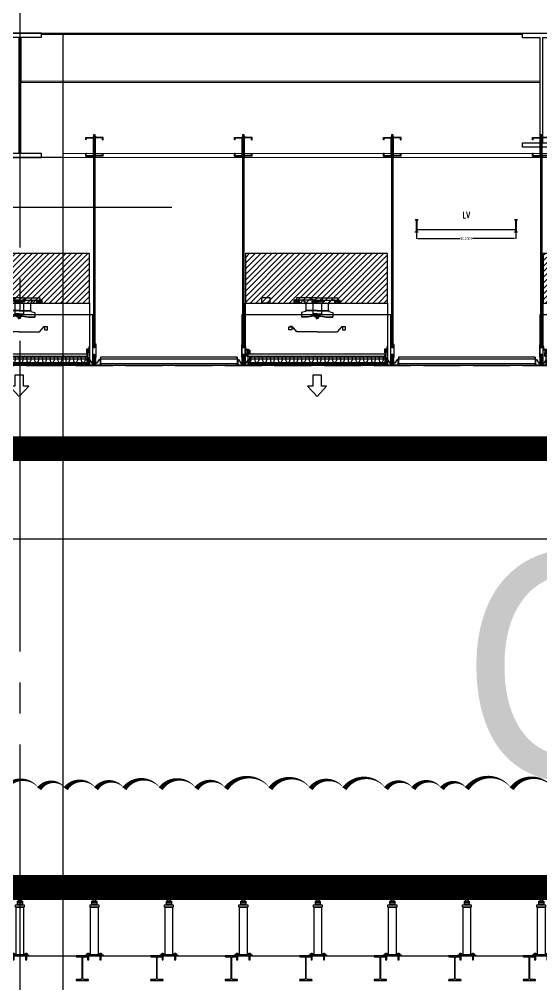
# Model space of a CAD drawing. Extents: x -18489 to 195597, y -1599 to 112111.
# Drawn here: x 5160 to 5580, y 26588 to 27365 of the extents above; entities that cross this region are included whole.
import ezdxf
from ezdxf.enums import TextEntityAlignment as Align
from ezdxf.xclip import XClip

# ---------------------------------------------------------------- set-up
doc = ezdxf.new("R2010")
doc.units = 0
doc.header["$LTSCALE"] = 100
doc.header["$XCLIPFRAME"] = 2
for name, pattern in [('188K-SM-07-F10-MECH-CR PIPE-Y2257103$0$AP7P1-SM-08-FNN-300-ARCH-A(6.5)-Y2242201$0$AP6B-SM-08-FNN-300-1.5-ARCH(管橋)-Y2221203$0$14P7-Xfa-Sec-D$0$HIDDEN2', [0.1875, 0.125, -0.0625]), ('188K-SM-07-F10-MECH-CR PIPE-Y2257103$0$X-S-FAB_SL ALL$0$COL-CEN-LIN', [3.25, 2.5, -0.25, 0.25, -0.25]), ('188K-SM-07-F10-MECH-CR PIPE-Y2257103$0$X-S-FAB_SL ALL$0$HIDDEN', [0.4, 0.3, -0.1]), ('188K-SM-07-F10-MECH-CR PIPE-Y2257103$0$X-S-FAB_SL ALL$0$Wipeout_Contour', [1, 0, -1])]:
    doc.linetypes.add(name, pattern=pattern)
for name, color, linetype in [('188K-SM-07-F10-MECH-CR PIPE-Y2257103$0$0-BG', 6, 'Continuous'), ('188K-SM-07-F10-MECH-CR PIPE-Y2257103$0$0-CF-BABY 位', 2, 'Continuous'), ('188K-SM-07-F10-MECH-CR PIPE-Y2257103$0$0-dim', 7, 'Continuous'), ('188K-SM-07-F10-MECH-CR PIPE-Y2257103$0$0-FFU', 150, 'Continuous'), ('188K-SM-07-F10-MECH-CR PIPE-Y2257103$0$0-FIRE', 1, 'Continuous'), ('188K-SM-07-F10-MECH-CR PIPE-Y2257103$0$0-LV', 6, 'Continuous'), ('188K-SM-07-F10-MECH-CR PIPE-Y2257103$0$AP2C-SM-08-FNN-340-A(N)-SMP$0$18P2-SM-08-FNN-320-A(9)-20190318-JEN$0$SM-08-FNN-300-A(9)-JEN$0$15P6-SM-08-FNN-320-A(10)-UIS-TCM$0$15P6-SM-08-FNN-320-A(10)-UIS-TCM$0$15P6-SM-08-FNN-320-A(10)-UIS-TCM$0$15P6-SM-08-FNN-320-A(10)-UIS-TCM$0$15P6-SM-08-FNN-320-A(10)-UIS-TCM$0$0-IE-SECTION', 1, 'Continuous'), ('188K-SM-07-F10-MECH-CR PIPE-Y2257103$0$AP7P1-SM-08-FNN-300-ARCH-A(6.5)-Y2242201$0$AP6B-SM-07-F45-ARCH-CBracing-Y2221203$0$AP6B-SM-08-FNN-320-8-ARCH-Y2221203$0$K-0-Ceil-Hand', 2, 'Continuous'), ('188K-SM-07-F10-MECH-CR PIPE-Y2257103$0$AP7P1-SM-08-FNN-300-ARCH-A(6.5)-Y2242201$0$AP6B-SM-07-F45-ARCH-CBracing-Y2221203$0$AP6B-SM-08-FNN-320-8-ARCH-Y2221203$0$K-A-SEC-150x65x20', 3, 'Continuous'), ('188K-SM-07-F10-MECH-CR PIPE-Y2257103$0$AP7P1-SM-08-FNN-300-ARCH-A(6.5)-Y2242201$0$K-0-Ceiling Grid', 1, 'Continuous'), ('188K-SM-07-F10-MECH-CR PIPE-Y2257103$0$DIM', 3, 'Continuous'), ('188K-SM-07-F10-MECH-CR PIPE-Y2257103$0$Raised Floor', 1, 'Continuous'), ('188K-SM-07-F10-MECH-CR PIPE-Y2257103$0$UPW_PVDF', 7, 'Continuous'), ('188K-SM-07-F10-MECH-CR PIPE-Y2257103$0$X-S-FAB_SL ALL$0$ASP_1', 1, 'Continuous'), ('188K-SM-07-F10-MECH-CR PIPE-Y2257103$0$X-S-FAB_SL ALL$0$ASP_3', 3, 'Continuous'), ('188K-SM-07-F10-MECH-CR PIPE-Y2257103$0$X-S-FAB_SL ALL$0$ASP_8', 8, 'Continuous'), ('188K-SM-07-F10-MECH-CR PIPE-Y2257103$0$X-S-FAB_SL ALL$0$BEAM-S', 2, 'Continuous'), ('188K-SM-07-F10-MECH-CR PIPE-Y2257103$0$X-S-FAB_SL ALL$0$CCL', 15, '188K-SM-07-F10-MECH-CR PIPE-Y2257103$0$X-S-FAB_SL ALL$0$COL-CEN-LIN'), ('188K-SM-07-F10-MECH-CR PIPE-Y2257103$0$X-S-FAB_SL ALL$0$Hattch', 7, 'Continuous'), ('188K-SM-07-F10-MECH-CR PIPE-Y2257103$0$X-S-FAB_SL ALL$0$HID(UP)', 5, '188K-SM-07-F10-MECH-CR PIPE-Y2257103$0$X-S-FAB_SL ALL$0$HIDDEN'), ('188K-SM-07-F10-MECH-CR PIPE-Y2257103$0$X-S-FAB_SL ALL$0$S-BEAM', 7, 'Continuous'), ('188K-SM-07-F10-MECH-CR PIPE-Y2257103$0$X-S-FAB_SL ALL$0$WALL-RC', 1, 'Continuous')]:
    doc.layers.add(name, color=color, linetype=linetype)
doc.styles.add('188K-SM-07-F10-MECH-CR PIPE-Y2257103$0$AA-TXT', font='romans.shx', dxfattribs={"bigfont": 'chineset.shx'})
doc.styles.add('188K-SM-07-F10-MECH-CR PIPE-Y2257103$0$AP2C-SM-08-FNN-340-A(N)-SMP$0$18P2-SM-08-FNN-320-A(9)-20190318-JEN$0$SM-08-FNN-300-A(9)-JEN$0$15P6-SM-08-FNN-320-A(10)-UIS-TCM$0$15P6-SM-08-FNN-320-A(10)-UIS-TCM$0$15P6-SM-08-FNN-320-A(10)-UIS-TCM$0$15P6-SM-08-FNN-320-A(10)-UIS-TCM$0$15P6-SM-08-FNN-320-A(10)-UIS-TCM$0$15P6-SM-08-FNN-320-A(10)-UIS-TCM$0$15P6-SM-08-FNN-320-A(10)-UIS-TCM$0$SM-08-FNN-160-0_TOOL(S)$0$ROMANS', font='romans__.ttf')
doc.styles.add('188K-SM-07-F10-MECH-CR PIPE-Y2257103$0$Standard', font='', dxfattribs={"width": 0.8})
doc.styles.get('188K-SM-07-F10-MECH-CR PIPE-Y2257103$0$Standard').set_extended_font_data('Microsoft JhengHei')
doc.dimstyles.new('188K-SM-07-F10-MECH-CR PIPE-Y2257103$0$Standard', dxfattribs={"dimtxt": 0.18, "dimasz": 0.18, "dimexe": 0.18, "dimexo": 0.0625, "dimgap": 0.09, "dimtad": 0, "dimtih": 1, "dimtoh": 1, "dimdec": 4, "dimzin": 0, "dimdsep": 46, "dimtxsty": '188K-SM-07-F10-MECH-CR PIPE-Y2257103$0$Standard', "dimcen": 0.09, "dimadec": 0, "dimazin": 0, "dimtfac": 1, "dimtdec": 4, "dimtofl": 0, "dimtmove": 0, "dimatfit": 3, "dimfxl": 1, "dimtolj": 1, "dimtzin": 0, "dimarcsym": 0})

# ---------------------------------------------------------------- blocks, each defined once
blk = doc.blocks.new('188K-SM-07-F10-MECH-CR PIPE-Y2257103$0$TOOL123')
at = {"layer": '188K-SM-07-F10-MECH-CR PIPE-Y2257103$0$0-CF-BABY 位', "const_width": 20}
blk.add_lwpolyline([(4997.96, -83776.14), (6427.77, -83776.14), (6427.77, -84129.23), (4997.96, -84129.23)], close=True, dxfattribs=at)
at = {"layer": '188K-SM-07-F10-MECH-CR PIPE-Y2257103$0$0-CF-BABY 位', "style": '188K-SM-07-F10-MECH-CR PIPE-Y2257103$0$Standard'}
blk.add_text('CMP', height=182.805, dxfattribs=at).set_placement((5513.2, -84041.87))
blk = doc.blocks.new('188K-SM-07-F10-MECH-CR PIPE-Y2257103$0$X-S-FAB_SL ALL$0$剖面元素_1658_3', base_point=(23061.26, -8263.06))
at = {"color": 254, "linetype": '188K-SM-07-F10-MECH-CR PIPE-Y2257103$0$X-S-FAB_SL ALL$0$Wipeout_Contour', "lineweight": 0, "ltscale": 354727.375687}
blk.add_wipeout([(28256.26, -7337.36), (29026.26, -7337.36), (29026.26, -7280.16), (28642.21, -7280.16), (28642.21, -7328.66), (28656.41, -7328.66), (28656.41, -7332.36), (28626.11, -7332.36), (28626.11, -7328.66), (28640.31, -7328.66), (28640.31, -7280.16), (28256.26, -7280.16)], dxfattribs=at).dxf.layer = '188K-SM-07-F10-MECH-CR PIPE-Y2257103$0$X-S-FAB_SL ALL$0$Hattch'
at = {"color": 254, "linetype": '188K-SM-07-F10-MECH-CR PIPE-Y2257103$0$X-S-FAB_SL ALL$0$Wipeout_Contour', "lineweight": 0, "ltscale": 118266.925565}
blk.add_wipeout([(28256.26, -7340.56), (29026.26, -7340.56), (29026.26, -7337.36), (28256.26, -7337.36)], dxfattribs=at).dxf.layer = '188K-SM-07-F10-MECH-CR PIPE-Y2257103$0$X-S-FAB_SL ALL$0$Hattch'
at = {"layer": '188K-SM-07-F10-MECH-CR PIPE-Y2257103$0$X-S-FAB_SL ALL$0$S-BEAM', "color": 8, "lineweight": 0}
for p, q in [((29026.26, -7337.36), (28256.26, -7337.36)), ((29026.26, -7340.56), (28256.26, -7340.56))]:
    blk.add_line(p, q, dxfattribs=at)
blk = doc.blocks.new('188K-SM-07-F10-MECH-CR PIPE-Y2257103$0$X-S-FAB_SL ALL$0$A$C2e9ab586')
at = {"layer": '188K-SM-07-F10-MECH-CR PIPE-Y2257103$0$X-S-FAB_SL ALL$0$S-BEAM', "lineweight": 0}
blk.add_blockref('188K-SM-07-F10-MECH-CR PIPE-Y2257103$0$X-S-FAB_SL ALL$0$剖面元素_1658_3', (-28106.39, 285), dxfattribs=at)
at = {"color": 254, "linetype": '188K-SM-07-F10-MECH-CR PIPE-Y2257103$0$X-S-FAB_SL ALL$0$Wipeout_Contour', "lineweight": 0, "ltscale": 117360.274797}
blk.add_wipeout([(-22928.89, 1307.5), (-22928.89, 1306.4), (-22541.54, 1306.4), (-22541.54, 1307.5)], dxfattribs=at).dxf.layer = '188K-SM-07-F10-MECH-CR PIPE-Y2257103$0$X-S-FAB_SL ALL$0$Hattch'
at = {"color": 254, "linetype": '188K-SM-07-F10-MECH-CR PIPE-Y2257103$0$X-S-FAB_SL ALL$0$Wipeout_Contour', "lineweight": 0, "ltscale": 234737.487841}
blk.add_wipeout([(-22945.44, 1269), (-22527.34, 1269), (-22527.34, 1303.8), (-22541.54, 1303.8), (-22541.54, 1306.4), (-22928.89, 1306.4), (-22928.89, 1304.3), (-22945.44, 1304.3)], dxfattribs=at).dxf.layer = '188K-SM-07-F10-MECH-CR PIPE-Y2257103$0$X-S-FAB_SL ALL$0$Hattch'
at = {"layer": '188K-SM-07-F10-MECH-CR PIPE-Y2257103$0$X-S-FAB_SL ALL$0$S-BEAM', "color": 8, "lineweight": 0}
blk.add_line((-22928.89, 1306.4), (-22541.54, 1306.4), dxfattribs=at)
at = {"color": 254, "linetype": '188K-SM-07-F10-MECH-CR PIPE-Y2257103$0$X-S-FAB_SL ALL$0$Wipeout_Contour', "lineweight": 0, "ltscale": 117393.85143}
blk.add_wipeout([(-22945.44, 1269), (-22945.44, 1267.9), (-22527.34, 1267.9), (-22527.34, 1269)], dxfattribs=at).dxf.layer = '188K-SM-07-F10-MECH-CR PIPE-Y2257103$0$X-S-FAB_SL ALL$0$Hattch'
at = {"layer": '188K-SM-07-F10-MECH-CR PIPE-Y2257103$0$X-S-FAB_SL ALL$0$S-BEAM', "color": 8, "lineweight": 0}
for p, q in [((-22945.44, 1269), (-22527.34, 1269)), ((-22945.44, 1267.9), (-22527.34, 1267.9))]:
    blk.add_line(p, q, dxfattribs=at)
blk = doc.blocks.new('188K-SM-07-F10-MECH-CR PIPE-Y2257103$0$X-S-FAB_SL ALL$0$A$Ceb448ab1')
at = {"layer": '188K-SM-07-F10-MECH-CR PIPE-Y2257103$0$X-S-FAB_SL ALL$0$CCL'}
blk.add_line((5160, 3600), (5160, 0), dxfattribs=at)
blk = doc.blocks.new('188K-SM-07-F10-MECH-CR PIPE-Y2257103$0$X-S-FAB_SL ALL$0$steel_100x200')
at = {"color": 6}
blk.add_lwpolyline([(0, 0), (10, 0), (10, 0.3, 0.414214), (9.3, 1), (6.05, 1, -0.414214), (5.35, 1.7), (5.35, 18.3, -0.414214), (6.05, 19), (9.3, 19, 0.414214), (10, 19.7), (10, 20), (0, 20), (0, 19.7, 0.414214), (0.7, 19), (3.95, 19, -0.414214), (4.65, 18.3), (4.65, 1.7, -0.414214), (3.95, 1), (0.7, 1, 0.414214), (0, 0.3)], format="xyb", close=True, dxfattribs=at)
blk = doc.blocks.new('*U2075')
at = {"layer": '188K-SM-07-F10-MECH-CR PIPE-Y2257103$0$X-S-FAB_SL ALL$0$WALL-RC'}
blk.add_blockref('188K-SM-07-F10-MECH-CR PIPE-Y2257103$0$X-S-FAB_SL ALL$0$steel_100x200', (-5, -10), dxfattribs=at)
blk = doc.blocks.new('*U2076')
at = {"layer": '188K-SM-07-F10-MECH-CR PIPE-Y2257103$0$X-S-FAB_SL ALL$0$WALL-RC', "color": 0, "linetype": 'ByBlock', "lineweight": -2, "transparency": 16777216}
for p in [(3360, 0), (3420, 0), (3480, 0), (3540, 0), (3600, 0), (3660, 0), (3720, 0)]:
    blk.add_blockref('*U2075', p, dxfattribs=at)
blk = doc.blocks.new('188K-SM-07-F10-MECH-CR PIPE-Y2257103$0$X-S-FAB_SL ALL')
at = {"layer": '188K-SM-07-F10-MECH-CR PIPE-Y2257103$0$X-S-FAB_SL ALL$0$ASP_1'}
blk.add_blockref('188K-SM-07-F10-MECH-CR PIPE-Y2257103$0$X-S-FAB_SL ALL$0$A$C2e9ab586', (23632.864, -73288.977), dxfattribs=at)
at = {"color": 6}
blk.add_line((-2628.521, -72723.977), (19076.479, -72723.977), dxfattribs=at)
at = {"layer": '188K-SM-07-F10-MECH-CR PIPE-Y2257103$0$X-S-FAB_SL ALL$0$ASP_1'}
blk.add_line((-2728.521, -71981.477), (19076.479, -71981.477), dxfattribs=at)
at = {"layer": '188K-SM-07-F10-MECH-CR PIPE-Y2257103$0$X-S-FAB_SL ALL$0$ASP_3', "linetype": '188K-SM-07-F10-MECH-CR PIPE-Y2257103$0$X-S-FAB_SL ALL$0$HIDDEN'}
for p, q in [((-2628.521, -72668.977), (19076.479, -72668.977)), ((-2628.521, -72674.477), (19076.479, -72674.477))]:
    blk.add_line(p, q, dxfattribs=at)
at = {"layer": '188K-SM-07-F10-MECH-CR PIPE-Y2257103$0$X-S-FAB_SL ALL$0$ASP_8'}
blk.add_line((721.479, -72848.977), (721.479, -71981.477), dxfattribs=at)
at = {"layer": '188K-SM-07-F10-MECH-CR PIPE-Y2257103$0$X-S-FAB_SL ALL$0$BEAM-S'}
for points in [[(687.329, -71984.677), (703.979, -71984.677), (703.979, -71981.477), (668.979, -71981.477), (668.979, -71984.677), (685.629, -71984.677), (685.629, -72078.277), (668.979, -72078.277), (668.979, -72081.477), (703.979, -72081.477), (703.979, -72078.277), (687.329, -72078.277)], [(1091.329, -71985.177), (1091.329, -71981.477), (1121.629, -71981.477), (1121.629, -71985.177), (1107.329, -71985.177), (1107.329, -72069.577), (1121.629, -72069.577), (1121.629, -72073.277), (1091.329, -72073.277), (1091.329, -72069.577), (1105.629, -72069.577), (1105.629, -71985.177)]]:
    blk.add_lwpolyline(points, close=True, dxfattribs=at)
at = {"layer": '188K-SM-07-F10-MECH-CR PIPE-Y2257103$0$X-S-FAB_SL ALL$0$HID(UP)', "linetype": '188K-SM-07-F10-MECH-CR PIPE-Y2257103$0$X-S-FAB_SL ALL$0$HIDDEN'}
blk.add_line((-2628.521, -72248.977), (19076.479, -72248.977), dxfattribs=at)
at = {"layer": '188K-SM-07-F10-MECH-CR PIPE-Y2257103$0$X-S-FAB_SL ALL$0$CCL'}
blk.add_blockref('188K-SM-07-F10-MECH-CR PIPE-Y2257103$0$X-S-FAB_SL ALL$0$A$Ceb448ab1', (-4473.521, -73553.977), dxfattribs=at)
at = {"layer": '188K-SM-07-F10-MECH-CR PIPE-Y2257103$0$X-S-FAB_SL ALL$0$WALL-RC'}
blk.add_blockref('*U2076', (-2623.171, -72733.977), dxfattribs=at)
blk = doc.blocks.new('188K-SM-07-F10-MECH-CR PIPE-Y2257103$0$AP6A-SM-08-FNN-320-A(5)-ARCH-L201201$0$HFFU-22')
at = {"layer": '188K-SM-07-F10-MECH-CR PIPE-Y2257103$0$0-FFU', "color": 8}
for p, q in [((416.8, 500.8), (416.8, 502.8)), ((416.8, 502.8), (420.8, 502.8)), ((420.8, 502.8), (420.8, 524.8)), ((605.8, 524.8), (420.8, 524.8)), ((422.8, 500.8), (422.8, 522.8)), ((444.8, 522.8), (422.8, 522.8)), ((439.6, 526), (430.6, 526)), ((430.6, 526), (430.6, 524.8)), ((433.8, 500.8), (433.8, 524.8)), ((439.6, 541.8), (439.6, 526)), ((605.8, 541.8), (439.6, 541.8)), ((444.8, 500.8), (444.8, 522.8)), ((446.8, 502.8), (446.8, 524.8)), ((450.8, 502.8), (446.8, 502.8)), ((450.8, 500.8), (450.8, 502.8)), ((454.8, 500.8), (454.8, 524.8)), ((463.8, 500.8), (463.8, 524.8)), ((515.8, 492.2), (515.8, 438.8)), ((605.8, 517), (562.6, 517)), ((562.6, 517), (562.6, 510)), ((562.6, 510), (605.8, 510)), ((563.6, 528), (563.6, 541.8)), ((572.6, 528), (563.6, 528)), ((572.6, 524.8), (572.6, 528)), ((605.8, 541.8), (772.1, 541.8)), ((605.8, 524.8), (790.8, 524.8)), ((605.8, 517), (649.1, 517)), ((649.1, 510), (605.8, 510)), ((639.1, 528), (648.1, 528)), ((639.1, 524.8), (639.1, 528)), ((648.1, 528), (648.1, 541.8)), ((649.1, 517), (649.1, 510)), ((695.8, 492.2), (695.8, 438.8)), ((747.8, 500.8), (747.8, 524.8)), ((756.8, 500.8), (756.8, 524.8)), ((760.8, 500.8), (760.8, 502.8)), ((760.8, 502.8), (764.8, 502.8)), ((764.8, 502.8), (764.8, 524.8)), ((766.8, 500.8), (766.8, 522.8)), ((766.8, 522.8), (788.8, 522.8)), ((772.1, 541.8), (772.1, 526)), ((772.1, 526), (781.1, 526)), ((777.8, 500.8), (777.8, 524.8)), ((781.1, 526), (781.1, 524.8)), ((788.8, 500.8), (788.8, 522.8)), ((790.8, 502.8), (790.8, 524.8)), ((794.8, 502.8), (790.8, 502.8)), ((794.8, 500.8), (794.8, 502.8)), ((511.8, 432.8), (478.8, 423.8)), ((511.8, 440.8), (511.8, 432.8)), ((605.8, 440.8), (511.8, 440.8)), ((605.8, 438.8), (515.8, 438.8)), ((605.8, 440.8), (699.8, 440.8)), ((605.8, 438.8), (695.8, 438.8)), ((699.8, 440.8), (699.8, 432.8)), ((699.8, 432.8), (732.8, 423.8))]:
    blk.add_line(p, q, dxfattribs=at)
at = {"layer": '188K-SM-07-F10-MECH-CR PIPE-Y2257103$0$0-FFU'}
for p, q in [((570.8, 500.8), (570.8, 413.8)), ((640.8, 500.8), (640.8, 413.8)), ((478.8, 423.8), (478.8, 386.8)), ((529.8, 388.8), (478.8, 388.8)), ((577.8, 396.8), (529.8, 388.8)), ((578.2, 394.8), (530.2, 386.8)), ((605.8, 413.8), (570.8, 413.8)), ((600.8, 396.8), (577.8, 396.8)), ((600.8, 394.8), (577.8, 394.8)), ((587.6, 394.8), (587.6, 391)), ((587.6, 391), (597.6, 391)), ((593.8, 413.8), (593.8, 404.8)), ((605.8, 404.8), (593.8, 404.8)), ((597.6, 391), (597.6, 376)), ((600.8, 404.8), (600.8, 378)), ((605.8, 413.8), (640.8, 413.8)), ((605.8, 404.8), (617.8, 404.8)), ((610.8, 404.8), (610.8, 378)), ((610.8, 396.8), (633.8, 396.8)), ((610.8, 394.8), (633.8, 394.8)), ((624.1, 391), (614.1, 391)), ((614.1, 391), (614.1, 376)), ((617.8, 413.8), (617.8, 404.8)), ((624.1, 394.8), (624.1, 391)), ((633.5, 394.8), (681.5, 386.8)), ((633.8, 396.8), (681.8, 388.8)), ((681.8, 388.8), (732.8, 388.8)), ((732.8, 423.8), (732.8, 386.8)), ((405.6, 312.7), (386.6, 312.7)), ((404.7, 310.7), (386.6, 310.7)), ((443.1, 268.3), (404.7, 310.7)), ((444.6, 269.7), (405.6, 312.7)), ((529.8, 386.8), (478.8, 386.8)), ((597.6, 378), (605.8, 378)), ((597.6, 376), (605.8, 376)), ((614.1, 378), (605.8, 378)), ((614.1, 376), (605.8, 376)), ((681.8, 386.8), (732.8, 386.8)), ((767.1, 269.7), (806.1, 312.7)), ((768.5, 268.3), (806.9, 310.7)), ((806.1, 312.7), (825.1, 312.7)), ((806.9, 310.7), (825.1, 310.7)), ((605.8, 269.7), (444.6, 269.7)), ((605.8, 267.7), (444.6, 267.7)), ((605.8, 269.7), (767.1, 269.7)), ((605.8, 267.7), (767.1, 267.7)), ((27.5, 151.7), (27.5, 124.3)), ((31.4, 151.7), (27.5, 151.7)), ((27.5, 124.3), (48.8, 124.3)), ((31.4, 128.2), (31.4, 151.7)), ((31.4, 128.2), (52.8, 128.2)), ((39.1, 120.4), (43, 120.4)), ((39.1, 120.4), (39.1, 100.8)), ((39.1, 73.4), (39.1, 100.8)), ((43, 120.4), (43, 100.8)), ((43, 116.5), (48.8, 116.5)), ((43, 100.8), (58.6, 100.8)), ((43, 73.4), (43, 96.9)), ((43, 96.9), (62.5, 96.9)), ((47.1, 93), (1152.9, 93)), ((47.1, 93), (47.1, 0)), ((48.8, 124.3), (48.8, 100.8)), ((52.8, 128.2), (52.8, 100.8)), ((52.8, 116.5), (58.6, 116.5)), ((58.6, 120.4), (58.6, 100.8)), ((58.6, 120.4), (62.5, 120.4)), ((62.5, 120.4), (62.5, 96.9)), ((1168.6, 128.2), (1147.2, 128.2)), ((1147.2, 128.2), (1147.2, 100.8)), ((1147.2, 116.5), (1156.4, 116.5)), ((1172.5, 124.3), (1151.2, 124.3)), ((1151.2, 124.3), (1151.2, 100.8)), ((1157, 116.5), (1151.2, 116.5)), ((1156.4, 120.4), (1152.5, 120.4)), ((1152.5, 120.4), (1152.5, 96.9)), ((1157, 96.9), (1152.5, 96.9)), ((1152.9, 0), (1152.9, 93)), ((1156.4, 120.4), (1156.4, 100.8)), ((1157, 100.8), (1156.4, 100.8)), ((1160.9, 120.4), (1157, 120.4)), ((1157, 120.4), (1157, 100.8)), ((1157, 73.4), (1157, 96.9)), ((1160.9, 120.4), (1160.9, 100.8)), ((1160.9, 73.4), (1160.9, 100.8)), ((1168.6, 151.7), (1172.5, 151.7)), ((1168.6, 128.2), (1168.6, 151.7)), ((1172.5, 151.7), (1172.5, 124.3)), ((39.1, 73.4), (43, 73.4)), ((47.1, 73), (1152.9, 73)), ((47.1, 22.3), (1152.9, 22.3)), ((73, 57.4), (73, 38.4)), ((104.3, 57.4), (104.3, 38.4)), ((135.6, 57.4), (135.6, 38.4)), ((166.9, 57.4), (166.9, 38.4)), ((198.2, 57.4), (198.2, 38.4)), ((229.5, 57.4), (229.5, 38.4)), ((260.7, 57.4), (260.7, 38.4)), ((292, 57.4), (292, 38.4)), ((323.3, 57.4), (323.3, 38.4)), ((354.6, 57.4), (354.6, 38.4)), ((385.9, 57.4), (385.9, 38.4)), ((417.2, 57.4), (417.2, 38.4)), ((448.5, 57.4), (448.5, 38.4)), ((479.8, 57.4), (479.8, 38.4)), ((511.1, 57.4), (511.1, 38.4)), ((542.4, 57.4), (542.4, 38.4)), ((573.7, 57.4), (573.7, 38.4)), ((604.9, 57.4), (604.9, 38.4)), ((636.2, 57.4), (636.2, 38.4)), ((667.5, 57.4), (667.5, 38.4)), ((698.8, 57.4), (698.8, 38.4)), ((730.1, 57.4), (730.1, 38.4)), ((761.4, 57.4), (761.4, 38.4)), ((792.7, 57.4), (792.7, 38.4)), ((824, 57.4), (824, 38.4)), ((855.3, 57.4), (855.3, 38.4)), ((886.6, 57.4), (886.6, 38.4)), ((917.9, 57.4), (917.9, 38.4)), ((949.1, 57.4), (949.1, 38.4)), ((980.4, 57.4), (980.4, 38.4)), ((1011.7, 57.4), (1011.7, 38.4)), ((1043, 57.4), (1043, 38.4)), ((1074.3, 57.4), (1074.3, 38.4)), ((1105.6, 57.4), (1105.6, 38.4)), ((1136.9, 57.4), (1136.9, 38.4)), ((1160.9, 73.4), (1157, 73.4))]:
    blk.add_line(p, q, dxfattribs=at)
at = {"layer": '188K-SM-07-F10-MECH-CR PIPE-Y2257103$0$0-FFU', "color": 8}
blk.add_lwpolyline([(224.4, 544.8), (224.4, 499.8), (161.6, 499.8), (161.6, 544.8)], close=True, dxfattribs=at)
at = {"layer": '188K-SM-07-F10-MECH-CR PIPE-Y2257103$0$0-FFU'}
for points in [[(27.5, 500), (1172.5, 500), (1172.5, 0), (27.5, 0)], [(402.6, 309.7), (402.6, 284.7), (376.6, 284.7), (376.6, 309.7)], [(809.1, 309.7), (809.1, 284.7), (835.1, 284.7), (835.1, 309.7)]]:
    blk.add_lwpolyline(points, close=True, dxfattribs=at)
at = {"layer": '188K-SM-07-F10-MECH-CR PIPE-Y2257103$0$0-FFU', "flags": 128}
blk.add_lwpolyline([(641.8, -167.5), (641.8, -80.6), (569.9, -80.6), (569.9, -167.5), (529.2, -167.5), (605.8, -252), (682.5, -167.5)], close=True, dxfattribs=at)
at = {"layer": '188K-SM-07-F10-MECH-CR PIPE-Y2257103$0$0-FFU', "color": 8}
for centre, start, end in [((471.5, 479.2), 16.43455, 99.54285), ((471.5, 478.2), 16.43455, 99.54285), ((740.2, 479.2), 80.45715, 163.56545), ((740.2, 478.2), 80.45715, 163.56545)]:
    blk.add_arc(centre, 46.2, start, end, dxfattribs=at)
at = {"layer": '188K-SM-07-F10-MECH-CR PIPE-Y2257103$0$0-FFU'}
for centre, start, end in [((57.4, 38.4), 228.85015, 0), ((88.6, 57.4), 0, 180), ((119.9, 38.4), 180, 0), ((151.2, 57.4), 0, 180), ((182.5, 38.4), 180, 0), ((213.8, 57.4), 0, 180), ((245.1, 38.4), 180, 0), ((276.4, 57.4), 0, 180), ((307.7, 38.4), 180, 0), ((339, 57.4), 0, 180), ((370.3, 38.4), 180, 0), ((401.6, 57.4), 0, 180), ((432.8, 38.4), 180, 0), ((464.1, 57.4), 0, 180), ((495.4, 38.4), 180, 0), ((526.7, 57.4), 0, 180), ((558, 38.4), 180, 0), ((589.3, 57.4), 0, 180), ((620.6, 38.4), 180, 0), ((651.9, 57.4), 0, 180), ((683.2, 38.4), 180, 0), ((714.5, 57.4), 0, 180), ((745.8, 38.4), 180, 0), ((777, 57.4), 0, 180), ((808.3, 38.4), 180, 0), ((839.6, 57.4), 0, 180), ((870.9, 38.4), 180, 0), ((902.2, 57.4), 0, 180), ((933.5, 38.4), 180, 0), ((964.8, 57.4), 0, 180), ((996.1, 38.4), 180, 0), ((1027.4, 57.4), 0, 180), ((1058.7, 38.4), 180, 0), ((1090, 57.4), 0, 180), ((1121.2, 38.4), 180, 0), ((1152.5, 57.4), 88.50258, 180)]:
    blk.add_arc(centre, 15.6, start, end, dxfattribs=at)
at = {"layer": 'DefPoints'}
blk.add_lwpolyline([(0, 0), (1200, 0), (1200, 405), (0, 405)], close=True, dxfattribs=at)
blk = doc.blocks.new('188K-SM-07-F10-MECH-CR PIPE-Y2257103$0$A$C5898b841')
h = blk.add_hatch()
h.set_pattern_fill('ANSI31', color=256)
h.paths.add_polyline_path([(-58.39, 50), (56.11, 50), (56.11, 90), (-58.39, 90)])
blk.add_lwpolyline([(-58.39, 50), (56.11, 50), (56.11, 90), (-58.39, 90)], close=True)
at = {"layer": '188K-SM-07-F10-MECH-CR PIPE-Y2257103$0$0-FFU', "xscale": 0.1, "yscale": 0.1, "zscale": 0.1}
blk.add_blockref('188K-SM-07-F10-MECH-CR PIPE-Y2257103$0$AP6A-SM-08-FNN-320-A(5)-ARCH-L201201$0$HFFU-22', (-61.14, 0), dxfattribs=at)
blk = doc.blocks.new('188K-SM-07-F10-MECH-CR PIPE-Y2257103$0$AP7P1-SM-08-FNN-300-ARCH-A(6.5)-Y2242201$0$Ceil-4T')
for p, q in [((0.45, 5.1), (0, 5.1)), ((0, 5.1), (0, 0)), ((2.2, 0.33), (0, 0.33)), ((0, 0.25), (2.2, 0.25)), ((2.2, 0), (0, 0)), ((0.45, 4.8), (0.45, 5.1)), ((0.45, 4.8), (0.45, 0.33)), ((0.45, 4.8), (1.05, 4.8)), ((0.6, 0.33), (2.2, 0.33)), ((1.05, 4.8), (3, 2.05)), ((3, 2.05), (3.95, 2.05)), ((3.95, 1.55), (3.75, 0.88)), ((3.75, 0.88), (3.95, 0.88)), ((3.75, 0.88), (3.75, 0.25)), ((3.95, 4.8), (3.95, 0.3)), ((3.95, 0.88), (3.95, 1.55)), ((3.95, 0.88), (3.95, 0.45)), ((4.3, 5.1), (4.25, 5.1)), ((5.75, 5.1), (5.7, 5.1)), ((6.05, 4.8), (6.05, 0.3)), ((7, 2.05), (6.05, 2.05)), ((6.05, 1.55), (6.25, 0.88)), ((6.05, 0.88), (6.05, 1.55)), ((6.25, 0.88), (6.05, 0.88)), ((6.05, 0.88), (6.05, 0.45)), ((6.25, 0.88), (6.25, 0.25)), ((8.95, 4.8), (7, 2.05)), ((7.8, 0.33), (10, 0.33)), ((10, 0.25), (7.8, 0.25)), ((10, 0), (7.8, 0)), ((9.55, 4.8), (8.95, 4.8)), ((9.55, 5.1), (10, 5.1)), ((9.55, 4.8), (9.55, 5.1)), ((9.55, 4.8), (9.55, 0.28)), ((10, 5.1), (10, 0))]:
    blk.add_line(p, q)
for points in [[(5.58, 0.1), (5.54, 0.1, -0.414214), (5.5, 0.14), (5.5, 0.58, -0.414214), (5.52, 0.6), (5.82, 0.6, 0.414214), (5.84, 0.62), (5.84, 1.2, 0.414214), (5.74, 1.3), (4.26, 1.3, 0.414214), (4.16, 1.2), (4.16, 0.62, 0.414214), (4.18, 0.6), (4.48, 0.6, -0.414214), (4.5, 0.58), (4.5, 0.14, -0.414214), (4.46, 0.1), (4.42, 0.1, 0.414214), (4.4, 0.08), (4.4, 0.04, -0.414214), (4.36, 0), (2.24, 0, -0.414214), (2.2, 0.04), (2.2, 0.25), (2.2, 0.28, -0.414214), (2.25, 0.33), (2.27, 0.33, -0.414214), (2.32, 0.28), (2.32, 0.27, 0.414214), (2.34, 0.25), (3.87, 0.25, 0.414214), (3.97, 0.35), (3.97, 1.48, -0.414214), (3.99, 1.5), (4.2, 1.5, 0.414214), (4.3, 1.6), (4.3, 5.4, 0.414214), (4.2, 5.5), (3.96, 5.5, -0.414214), (3.94, 5.52), (3.94, 6.76, -0.414214), (3.98, 6.8), (4.46, 6.8, -0.414214), (4.5, 6.76), (4.5, 6.42, -0.414214), (4.48, 6.4), (4.18, 6.4, 0.414214), (4.16, 6.38), (4.16, 5.8, 0.414214), (4.26, 5.7), (5.74, 5.7, 0.414214), (5.84, 5.8), (5.84, 6.38, 0.414214), (5.82, 6.4), (5.52, 6.4, -0.414214), (5.5, 6.42), (5.5, 6.76, -0.414214), (5.54, 6.8), (6.02, 6.8, -0.414214), (6.06, 6.76), (6.06, 5.52, -0.414214), (6.04, 5.5), (5.8, 5.5, 0.414214), (5.7, 5.4), (5.7, 1.6, 0.414214), (5.8, 1.5), (6.01, 1.5, -0.414214), (6.03, 1.48), (6.03, 0.35, 0.414214), (6.13, 0.25), (7.66, 0.25, 0.414214), (7.68, 0.27), (7.68, 0.28, -0.414214), (7.73, 0.33), (7.75, 0.33, -0.414214), (7.8, 0.28), (7.8, 0.25), (7.8, 0.04, -0.414214), (7.76, 0), (5.64, 0, -0.414214), (5.6, 0.04), (5.6, 0.08, 0.414214)], [(4.52, 5.5, 0.414214), (4.42, 5.4), (4.42, 5.2, 0.414214), (4.52, 5.1), (5.48, 5.1, 0.414214), (5.58, 5.2), (5.58, 5.4, 0.414214), (5.48, 5.5)], [(5.58, 3.24, -0.684718), (5.41, 3.17, 0.441058), (4.59, 3.17, -0.684718), (4.42, 3.24), (4.42, 4.38), (4.42, 4.8, -0.414214), (4.52, 4.9), (5.48, 4.9, -0.414214), (5.58, 4.8), (5.58, 4.38)], [(5, 1.5), (5.48, 1.5, 0.414214), (5.58, 1.6), (5.58, 2.36, 0.684718), (5.41, 2.43, -0.441058), (4.59, 2.43, 0.684718), (4.42, 2.36), (4.42, 1.6, 0.414214), (4.52, 1.5)]]:
    blk.add_lwpolyline(points, format="xyb", close=True)
blk.add_circle((5, 2.8), 0.375)
for centre, radius, start, end in [((3.75, 0.45), 0.2, 270, 0), ((4.25, 4.8), 0.3, 90, 180), ((5.75, 4.8), 0.3, 0, 90), ((6.25, 0.45), 0.2, 180, 270)]:
    blk.add_arc(centre, radius, start, end)
for p in [(2.2, 0), (2.2, 0), (2.2, 0), (2.2, 0), (2.2, 0), (2.2, 0), (2.2, 0), (2.2, 0), (2.2, 0), (2.2, 0), (2.2, 0), (2.2, 0), (2.2, 0), (2.2, 0), (2.2, 0), (2.2, 0), (2.2, 0), (3.95, 0.35), (3.97, 0.41), (4.16, 0.64), (4.54, 5.1), (4.56, 4.9), (4.58, 5.1), (5.84, 0.65), (5.85, 0.67), (6.03, 0.41), (6.05, 0.35), (7.8, 0)]:
    blk.add_point(p)
blk = doc.blocks.new('188K-SM-07-F10-MECH-CR PIPE-Y2257103$0$AP7P1-SM-08-FNN-300-ARCH-A(6.5)-Y2242201$0$AP6B-SM-07-F45-ARCH-CBracing-Y2221203$0$AP6B-SM-08-FNN-320-8-ARCH-Y2221203$0$Cap-3')
for p, q in [((-8, 2.8), (-11, 2)), ((-11, 2), (-11, 0)), ((-11, 2), (11, 2)), ((-11, 0), (11, 0)), ((-8, 9.2), (-8, 2.8)), ((0, 10), (-6, 10)), ((-4, 9.2), (-4, 2.8)), ((6, 10), (0, 10)), ((4, 2.8), (4, 9.2)), ((8, 9.2), (8, 2.8)), ((8, 2.8), (11, 2)), ((11, 2), (11, 0))]:
    blk.add_line(p, q)
for centre, radius, start, end in [((-6, 7.1), 2.9, 46.39718, 133.60282), ((-6, 4.9), 2.9, 226.39718, 313.60282), ((0, -0.4), 10.4, 67.38014, 112.61986), ((0, 12.4), 10.4, 247.38014, 292.61986), ((6, 7.1), 2.9, 46.39718, 133.60282), ((6, 4.9), 2.9, 226.39718, 313.60282)]:
    blk.add_arc(centre, radius, start, end)
blk = doc.blocks.new('188K-SM-07-F10-MECH-CR PIPE-Y2257103$0$AP7P1-SM-08-FNN-300-ARCH-A(6.5)-Y2242201$0$AP6B-SM-07-F45-ARCH-CBracing-Y2221203$0$AP6B-SM-08-FNN-320-8-ARCH-Y2221203$0$Sec-2LC150x65')
for p, q in [((2, 7), (0, 7)), ((0, 7, 0), (0, 0.5, 0)), ((15, 0.5), (0, 0.5)), ((2, 6.68), (0.32, 6.68)), ((0.32, 6.68, 0), (0.32, 0.82, 0)), ((14.68, 0.82), (0.32, 0.82)), ((15, 7), (13, 7)), ((14.68, 6.68), (13, 6.68)), ((14.68, 6.68, 0), (14.68, 0.82, 0)), ((15, 7, 0), (15, 0.5, 0)), ((15, -0.5), (0, -0.5)), ((0, -7, 0), (0, -0.5, 0)), ((2, -7), (0, -7)), ((14.68, -0.82), (0.32, -0.82)), ((0.32, -6.68, 0), (0.32, -0.82, 0)), ((2, -6.68), (0.32, -6.68)), ((14.68, -6.68), (13, -6.68)), ((15, -7), (13, -7)), ((14.68, -6.68, 0), (14.68, -0.82, 0)), ((15, -7, 0), (15, -0.5, 0))]:
    blk.add_line(p, q)
at = {"elevation": 0}
for points in [[(0, 7), (0, 0.5)], [(2, 6.68), (2, 7)], [(13, 6.68), (13, 7)], [(0, -7), (0, -0.5)], [(2, -6.68), (2, -7)], [(13, -6.68), (13, -7)]]:
    blk.add_lwpolyline(points, dxfattribs=at)
blk = doc.blocks.new('188K-SM-07-F10-MECH-CR PIPE-Y2257103$0$AP7P1-SM-08-FNN-300-ARCH-A(6.5)-Y2242201$0$cg-1')
blk.add_lwpolyline([(0, 68), (0, 0), (1100, 0), (1100, 2.8), (0, 2.8), (0, 15.2), (1100, 15.2), (1100, 55.7), (0, 55.7), (0, 68), (1100, 68), (1100, 0)])
blk = doc.blocks.new('188K-SM-07-F10-MECH-CR PIPE-Y2257103$0$A$C101bd692')
at = {"layer": '188K-SM-07-F10-MECH-CR PIPE-Y2257103$0$AP7P1-SM-08-FNN-300-ARCH-A(6.5)-Y2242201$0$AP6B-SM-07-F45-ARCH-CBracing-Y2221203$0$AP6B-SM-08-FNN-320-8-ARCH-Y2221203$0$K-0-Ceil-Hand', "elevation": 0}
blk.add_lwpolyline([(60.48, 187.2), (59.53, 187.2), (59.53, 188.4), (60.48, 188.4)], close=True, dxfattribs=at)
at = {"layer": '188K-SM-07-F10-MECH-CR PIPE-Y2257103$0$AP7P1-SM-08-FNN-300-ARCH-A(6.5)-Y2242201$0$AP6B-SM-07-F45-ARCH-CBracing-Y2221203$0$AP6B-SM-08-FNN-320-8-ARCH-Y2221203$0$K-0-Ceil-Hand'}
for points in [[(60.48, 171.2), (60.47, 20.3), (59.52, 20.3), (59.52, 171.2)], [(58.75, 19), (61.25, 19)], [(59.52, 16.8), (59.52, 18), (60.48, 18), (60.48, 16.8), (59.52, 16.8)], [(59.52, 18), (60.48, 18)], [(60.48, 16.8), (59.52, 16.8)], [(61.25, 9.6), (58.75, 9.6)]]:
    blk.add_lwpolyline(points, dxfattribs=at)
for points in [[(58.75, 19.3), (61.25, 19.3), (61.25, 9.3), (58.75, 9.3)], [(60.48, 10.6), (59.52, 10.6), (59.52, 11.8), (60.48, 11.8)]]:
    blk.add_lwpolyline(points, close=True, dxfattribs=at)
at = {"layer": '188K-SM-07-F10-MECH-CR PIPE-Y2257103$0$AP7P1-SM-08-FNN-300-ARCH-A(6.5)-Y2242201$0$AP6B-SM-07-F45-ARCH-CBracing-Y2221203$0$AP6B-SM-08-FNN-320-8-ARCH-Y2221203$0$K-0-Ceil-Hand', "xscale": 0.09999999999854492, "yscale": 0.09999999999854492, "zscale": 0.09999999999854492}
for p in [(60, 186.2), (60, 19.3), (60, 19.3), (60, 9.63), (60, 9.6)]:
    blk.add_blockref('188K-SM-07-F10-MECH-CR PIPE-Y2257103$0$AP7P1-SM-08-FNN-300-ARCH-A(6.5)-Y2242201$0$AP6B-SM-07-F45-ARCH-CBracing-Y2221203$0$AP6B-SM-08-FNN-320-8-ARCH-Y2221203$0$Cap-3', p, dxfattribs=at)
at = {"layer": '188K-SM-07-F10-MECH-CR PIPE-Y2257103$0$AP7P1-SM-08-FNN-300-ARCH-A(6.5)-Y2242201$0$AP6B-SM-07-F45-ARCH-CBracing-Y2221203$0$AP6B-SM-08-FNN-320-8-ARCH-Y2221203$0$K-0-Ceil-Hand', "yscale": 0.09999999999854484, "rotation": 180}
for p, xscale, zscale in [((60, 171.2), -0.09999999999854484, 0.1), ((60, 19), 0.09999999999854484, 0.09999999999854484), ((60, 19), 0.09999999999854484, 0.09999999999854484)]:
    blk.add_blockref('188K-SM-07-F10-MECH-CR PIPE-Y2257103$0$AP7P1-SM-08-FNN-300-ARCH-A(6.5)-Y2242201$0$AP6B-SM-07-F45-ARCH-CBracing-Y2221203$0$AP6B-SM-08-FNN-320-8-ARCH-Y2221203$0$Cap-3', p, dxfattribs=dict(at, xscale=xscale, zscale=zscale))
at = {"layer": '188K-SM-07-F10-MECH-CR PIPE-Y2257103$0$AP7P1-SM-08-FNN-300-ARCH-A(6.5)-Y2242201$0$AP6B-SM-07-F45-ARCH-CBracing-Y2221203$0$AP6B-SM-08-FNN-320-8-ARCH-Y2221203$0$K-A-SEC-150x65x20', "rotation": 270}
blk.add_blockref('188K-SM-07-F10-MECH-CR PIPE-Y2257103$0$AP7P1-SM-08-FNN-300-ARCH-A(6.5)-Y2242201$0$AP6B-SM-07-F45-ARCH-CBracing-Y2221203$0$AP6B-SM-08-FNN-320-8-ARCH-Y2221203$0$Sec-2LC150x65', (60, 186.2), dxfattribs=at)
at = {"layer": '188K-SM-07-F10-MECH-CR PIPE-Y2257103$0$AP7P1-SM-08-FNN-300-ARCH-A(6.5)-Y2242201$0$K-0-Ceiling Grid', "xscale": -0.09999999999854481, "yscale": 0.09999999999854481, "zscale": 0.09999999999854481}
blk.add_blockref('188K-SM-07-F10-MECH-CR PIPE-Y2257103$0$AP7P1-SM-08-FNN-300-ARCH-A(6.5)-Y2242201$0$cg-1', (55, 2.5), dxfattribs=at)
at = {"layer": '188K-SM-07-F10-MECH-CR PIPE-Y2257103$0$AP7P1-SM-08-FNN-300-ARCH-A(6.5)-Y2242201$0$K-0-Ceiling Grid', "xscale": -1}
blk.add_blockref('188K-SM-07-F10-MECH-CR PIPE-Y2257103$0$AP7P1-SM-08-FNN-300-ARCH-A(6.5)-Y2242201$0$Ceil-4T', (65, 2.5), dxfattribs=at)
blk = doc.blocks.new('188K-SM-07-F10-MECH-CR PIPE-Y2257103$0$A$Cf749f455')
at = {"layer": '188K-SM-07-F10-MECH-CR PIPE-Y2257103$0$Raised Floor'}
for points in [[(-4.5, 40), (4.5, 40), (4.5, 39.5), (-4.5, 39.5)], [(-4.5, 39), (4.5, 39), (4.5, 39.5), (-4.5, 39.5)], [(1.05, 39), (-1.05, 39), (-1.05, 34), (1.05, 34)], [(60, 45), (0, 45), (0, 40), (60, 40)], [(4.5, 37.5), (55.5, 37.5), (58, 40), (2, 40)], [(2, 34), (-2, 34), (-2, 32.5), (2, 32.5)], [(2, 32.5), (-2, 32.5), (-2, 31), (2, 31)], [(3.5, 31), (-3.5, 31), (-3.5, 29), (3.5, 29)], [(3, 29), (-3, 29), (-3, -9.3), (3, -9.3)], [(-7, -10), (7, -10), (7, -9.3), (-7, -9.3)], [(-4, -8.5), (-6, -8.5), (-6, -9.3), (-4, -9.3)], [(-4.5, -7.8), (-5.5, -7.8), (-5.5, -9.3), (-4.5, -9.3)], [(-4.5, -13.3), (-5.5, -13.3), (-5.5, -10), (-4.5, -10)], [(6, -8.5), (4, -8.5), (4, -9.3), (6, -9.3)], [(5.5, -7.8), (4.5, -7.8), (4.5, -9.3), (5.5, -9.3)], [(5.5, -13.3), (4.5, -13.3), (4.5, -10), (5.5, -10)]]:
    blk.add_lwpolyline(points, close=True, dxfattribs=at)
blk = doc.blocks.new('188K-SM-07-F10-MECH-CR PIPE-Y2257103$0$A$C31c50ed8')
at = {"layer": '188K-SM-07-F10-MECH-CR PIPE-Y2257103$0$AP2C-SM-08-FNN-340-A(N)-SMP$0$18P2-SM-08-FNN-320-A(9)-20190318-JEN$0$SM-08-FNN-300-A(9)-JEN$0$15P6-SM-08-FNN-320-A(10)-UIS-TCM$0$15P6-SM-08-FNN-320-A(10)-UIS-TCM$0$15P6-SM-08-FNN-320-A(10)-UIS-TCM$0$15P6-SM-08-FNN-320-A(10)-UIS-TCM$0$15P6-SM-08-FNN-320-A(10)-UIS-TCM$0$0-IE-SECTION', "linetype": 'Continuous'}
for color in [2, 256]:
    blk.add_hatch(color=color, dxfattribs=at).paths.add_polyline_path([(0, 0), (23.92, 13.81), (23.92, -13.81)])
at = {"layer": '188K-SM-07-F10-MECH-CR PIPE-Y2257103$0$AP2C-SM-08-FNN-340-A(N)-SMP$0$18P2-SM-08-FNN-320-A(9)-20190318-JEN$0$SM-08-FNN-300-A(9)-JEN$0$15P6-SM-08-FNN-320-A(10)-UIS-TCM$0$15P6-SM-08-FNN-320-A(10)-UIS-TCM$0$15P6-SM-08-FNN-320-A(10)-UIS-TCM$0$15P6-SM-08-FNN-320-A(10)-UIS-TCM$0$15P6-SM-08-FNN-320-A(10)-UIS-TCM$0$0-IE-SECTION', "color": 2}
blk.add_lwpolyline([(0, 0), (23.92, -13.81), (23.92, 13.81)], close=True, dxfattribs=at)
at = {"layer": '188K-SM-07-F10-MECH-CR PIPE-Y2257103$0$AP2C-SM-08-FNN-340-A(N)-SMP$0$18P2-SM-08-FNN-320-A(9)-20190318-JEN$0$SM-08-FNN-300-A(9)-JEN$0$15P6-SM-08-FNN-320-A(10)-UIS-TCM$0$15P6-SM-08-FNN-320-A(10)-UIS-TCM$0$15P6-SM-08-FNN-320-A(10)-UIS-TCM$0$15P6-SM-08-FNN-320-A(10)-UIS-TCM$0$15P6-SM-08-FNN-320-A(10)-UIS-TCM$0$0-IE-SECTION'}
blk.add_lwpolyline([(0, 0), (23.92, -13.81), (23.92, 13.81)], close=True, dxfattribs=at)
blk = doc.blocks.new('*U2059')
at = {"layer": '188K-SM-07-F10-MECH-CR PIPE-Y2257103$0$AP2C-SM-08-FNN-340-A(N)-SMP$0$18P2-SM-08-FNN-320-A(9)-20190318-JEN$0$SM-08-FNN-300-A(9)-JEN$0$15P6-SM-08-FNN-320-A(10)-UIS-TCM$0$15P6-SM-08-FNN-320-A(10)-UIS-TCM$0$15P6-SM-08-FNN-320-A(10)-UIS-TCM$0$15P6-SM-08-FNN-320-A(10)-UIS-TCM$0$15P6-SM-08-FNN-320-A(10)-UIS-TCM$0$0-IE-SECTION'}
for points in [[(22989.13, -72305.88), (22989.13, -72373.98), (23034.13, -72373.98), (23034.13, -72305.88), (23026.63, -72305.88), (23026.63, -72275.88), (22996.63, -72275.88), (22996.63, -72305.88)], [(23033.43, -72388.48), (23557.7, -72388.48), (23557.7, -72668.98), (23033.43, -72668.98)]]:
    blk.add_lwpolyline(points, close=True, dxfattribs=at)
at = {"layer": '188K-SM-07-F10-MECH-CR PIPE-Y2257103$0$AP2C-SM-08-FNN-340-A(N)-SMP$0$18P2-SM-08-FNN-320-A(9)-20190318-JEN$0$SM-08-FNN-300-A(9)-JEN$0$15P6-SM-08-FNN-320-A(10)-UIS-TCM$0$15P6-SM-08-FNN-320-A(10)-UIS-TCM$0$15P6-SM-08-FNN-320-A(10)-UIS-TCM$0$15P6-SM-08-FNN-320-A(10)-UIS-TCM$0$15P6-SM-08-FNN-320-A(10)-UIS-TCM$0$0-IE-SECTION', "color": 1}
blk.add_lwpolyline([(22980.07, -72558.98), (23033.43, -72558.98), (23033.43, -72668.98), (22980.07, -72668.98)], close=True, dxfattribs=at)
at = {"xscale": -1}
blk.add_blockref('188K-SM-07-F10-MECH-CR PIPE-Y2257103$0$A$C31c50ed8', (23033.43, -72435.97), dxfattribs=at)
at = {"layer": '188K-SM-07-F10-MECH-CR PIPE-Y2257103$0$AP2C-SM-08-FNN-340-A(N)-SMP$0$18P2-SM-08-FNN-320-A(9)-20190318-JEN$0$SM-08-FNN-300-A(9)-JEN$0$15P6-SM-08-FNN-320-A(10)-UIS-TCM$0$15P6-SM-08-FNN-320-A(10)-UIS-TCM$0$15P6-SM-08-FNN-320-A(10)-UIS-TCM$0$15P6-SM-08-FNN-320-A(10)-UIS-TCM$0$15P6-SM-08-FNN-320-A(10)-UIS-TCM$0$0-IE-SECTION', "style": '188K-SM-07-F10-MECH-CR PIPE-Y2257103$0$AP2C-SM-08-FNN-340-A(N)-SMP$0$18P2-SM-08-FNN-320-A(9)-20190318-JEN$0$SM-08-FNN-300-A(9)-JEN$0$15P6-SM-08-FNN-320-A(10)-UIS-TCM$0$15P6-SM-08-FNN-320-A(10)-UIS-TCM$0$15P6-SM-08-FNN-320-A(10)-UIS-TCM$0$15P6-SM-08-FNN-320-A(10)-UIS-TCM$0$15P6-SM-08-FNN-320-A(10)-UIS-TCM$0$15P6-SM-08-FNN-320-A(10)-UIS-TCM$0$15P6-SM-08-FNN-320-A(10)-UIS-TCM$0$SM-08-FNN-160-0_TOOL(S)$0$ROMANS', "width": 0.7}
blk.add_text('AMHS', height=10, dxfattribs=at).set_placement((23011.81, -72367.17, 434.91), align=Align.CENTER)
blk = doc.blocks.new('*D2074')
at = {"layer": '188K-SM-07-F10-MECH-CR PIPE-Y2257103$0$DIM', "color": 0, "lineweight": -2, "transparency": 16777216}
for p, q in [((0, -0.06), (0, -5.47)), ((1, -5.29), (34.98, -5.29)), ((79, -5.29), (45.02, -5.29)), ((80, -0.06), (80, -5.47))]:
    blk.add_line(p, q, dxfattribs=at)
at = {"layer": '188K-SM-07-F10-MECH-CR PIPE-Y2257103$0$DIM', "color": 0, "transparency": 16777216}
for points in [[(1, -5.13), (1, -5.46), (0, -5.29)], [(79, -5.13), (79, -5.46), (80, -5.29)]]:
    blk.add_solid(points, dxfattribs=at)
at = {"layer": 'DefPoints', "color": 0, "transparency": 16777216}
for p in [(0, 0), (80, 0), (80, -5.29)]:
    blk.add_point(p, dxfattribs=at)
at = {"layer": '188K-SM-07-F10-MECH-CR PIPE-Y2257103$0$DIM', "color": 0, "transparency": 16777216, "insert": (40, -5.29), "char_height": 2, "attachment_point": 5, "style": '188K-SM-07-F10-MECH-CR PIPE-Y2257103$0$Standard'}
blk.add_mtext('\\A1;80.0000', dxfattribs=at)
blk = doc.blocks.new('*U2073')
blk.add_lwpolyline([(0.12, 1.84), (0.12, 0.3), (1, 0.3), (1, 0), (-1, 0), (-1, 0.3), (-0.12, 0.3), (-0.12, 9.76), (-0.66, 9.76, 0.414213562), (-0.76, 9.66), (-0.76, 9.5), (-1, 9.5), (-1, 9.66, -0.414213562), (-0.66, 10), (0.66, 10, -0.414213562), (1, 9.66), (1, 9.5), (0.76, 9.5), (0.76, 9.66, 0.414213562), (0.66, 9.76), (0.12, 9.76), (0.12, 2.54, 0.414213562), (0.62, 2.04), (79.38, 2.04, 0.414213562), (79.88, 2.54), (79.88, 9.76), (79.34, 9.76, 0.414213562), (79.24, 9.66), (79.24, 9.5), (79, 9.5), (79, 9.66, -0.414213562), (79.34, 10), (80.66, 10, -0.414213562), (81, 9.66), (81, 9.5), (80.76, 9.5), (80.76, 9.66, 0.414213562), (80.66, 9.76), (80.12, 9.76), (80.12, 0.3), (81, 0.3), (81, 0), (79, 0), (79, 0.3), (79.88, 0.3), (79.88, 1.84)], format="xyb", close=True)
at = {"layer": '188K-SM-07-F10-MECH-CR PIPE-Y2257103$0$DIM'}
dim = blk.add_linear_dim(base=(80, -5.29392), p1=(0, 0), p2=(80, 0), dimstyle='188K-SM-07-F10-MECH-CR PIPE-Y2257103$0$Standard', override={"dimtxt": 2, "dimasz": 1, "dimfxl": 0.1}, dxfattribs=at)
dim.commit()
dim.dimension.update_dxf_attribs({"geometry": '*D2074', "text_midpoint": (40, -5.29392)})
blk = doc.blocks.new('188K-SM-07-F10-MECH-CR PIPE-Y2257103')
at = {"layer": '188K-SM-07-F10-MECH-CR PIPE-Y2257103$0$0-FIRE', "linetype": '188K-SM-07-F10-MECH-CR PIPE-Y2257103$0$AP7P1-SM-08-FNN-300-ARCH-A(6.5)-Y2242201$0$AP6B-SM-08-FNN-300-1.5-ARCH(管橋)-Y2221203$0$14P7-Xfa-Sec-D$0$HIDDEN2', "ltscale": 50}
blk.add_lwpolyline([(23537.5, 27253.286), (1845, 27253.286), (1845, 27213.286), (23537.5, 27213.286)], close=True, dxfattribs=at)
blk.add_blockref('188K-SM-07-F10-MECH-CR PIPE-Y2257103$0$TOOL123', (0, 110795.018))
ref = blk.add_blockref('188K-SM-07-F10-MECH-CR PIPE-Y2257103$0$X-S-FAB_SL ALL', (4473.521, 99334.763))
XClip(ref).set_block_clipping_path([(-7553.4648570136, -75341.9369645483), (24026.2025623869, -67725.7696244382)])
blk.add_lwpolyline([(5590.126, 26745.21, 0, 4, 0.5205671), (5556.143, 26745.21, 0, 4, 0.5205671), (5520.036, 26745.21, 0, 4, 0.5205671), (5499.982, 26745.21, 0, 4, 0.5205671), (5476.91, 26745.21, 0, 4, 0.5205671), (5454.902, 26745.21, 0, 4, 0.5205671), (5421.38, 26745.21, 0, 4, 0.5205671), (5394.251, 26745.21, 0, 4, 0.5205671), (5361.728, 26745.21, 0, 4, 0.5205671), (5325.994, 26745.21, 0, 4, 0.5205671), (5302.185, 26745.21, 0, 4, 0.5205671), (5273.394, 26745.21, 0, 4, 0.5205671), (5244.172, 26745.21, 0, 4, 0.5205671), (5221.375, 26745.21, 0, 4, 0.5205671), (5196.917, 26745.21, 0, 4, 0.5205671), (5175.549, 26745.21, 0, 4, 0.5205671), (5147.75, 26745.21, 0, 4, 0.5205671)], format="xyseb")
for p in [(5160, 27083.286), (5280, 27083.286), (5400, 27083.286), (5520, 27083.286)]:
    blk.add_blockref('188K-SM-07-F10-MECH-CR PIPE-Y2257103$0$A$C101bd692', p)
at = {"xscale": -1}
for p in [(5160, 26620.786), (5220, 26620.786), (5280, 26620.786), (5340, 26620.786), (5400, 26620.786), (5460, 26620.786), (5520, 26620.786), (5580, 26620.786)]:
    blk.add_blockref('188K-SM-07-F10-MECH-CR PIPE-Y2257103$0$A$Cf749f455', p, dxfattribs=at)
at = {"layer": '188K-SM-07-F10-MECH-CR PIPE-Y2257103$0$0-BG'}
blk.add_blockref('*U2059', (-17931.983, 99334.763), dxfattribs=at)
at = {"layer": '188K-SM-07-F10-MECH-CR PIPE-Y2257103$0$0-dim'}
for p in [(5160, 27086.07), (5400, 27086.07), (5640, 27086.07)]:
    blk.add_blockref('188K-SM-07-F10-MECH-CR PIPE-Y2257103$0$A$C5898b841', p, dxfattribs=at)
at = {"layer": '188K-SM-07-F10-MECH-CR PIPE-Y2257103$0$0-LV', "color": 5}
blk.add_blockref('*U2073', (5479.525, 27193.286), dxfattribs=at)
at = {"layer": '188K-SM-07-F10-MECH-CR PIPE-Y2257103$0$UPW_PVDF', "style": '188K-SM-07-F10-MECH-CR PIPE-Y2257103$0$AA-TXT', "width": 0.8}
blk.add_text('LV', height=5, dxfattribs=at).set_placement((5516.529, 27207.044), align=Align.MIDDLE_LEFT)

msp = doc.modelspace()

# ---------------------------------------------------------------- block references
msp.add_blockref('188K-SM-07-F10-MECH-CR PIPE-Y2257103', (0, 0))

doc.saveas('drawing.dxf')
